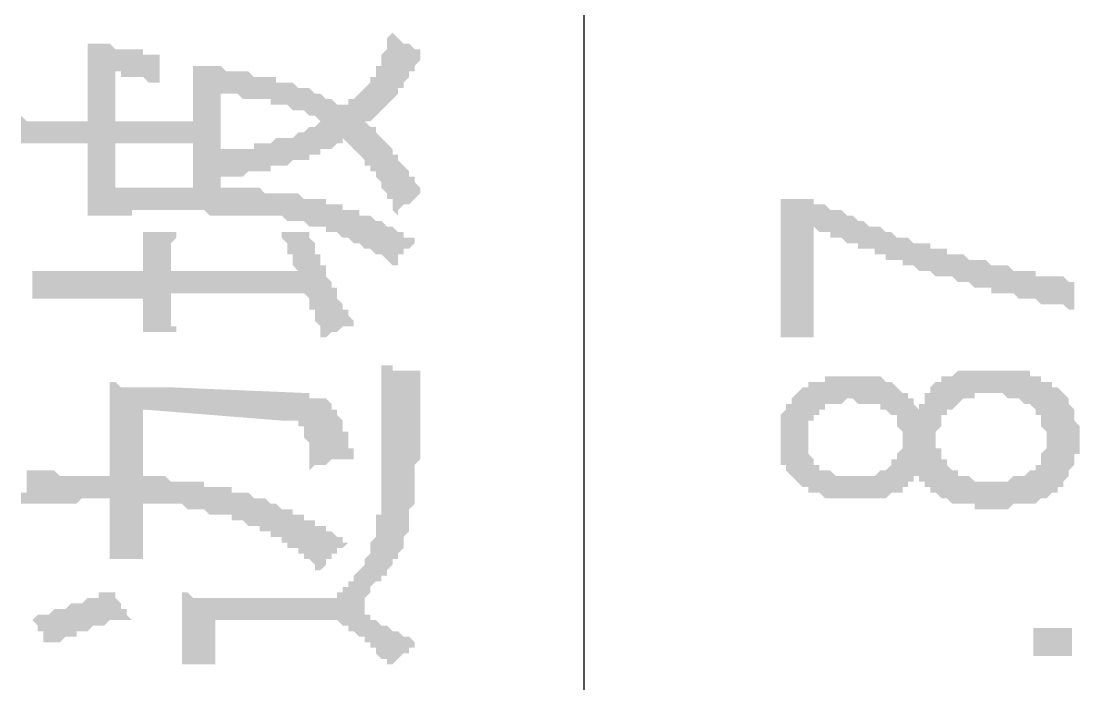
# Model space of a CAD drawing. Header units: millimetres. Extents: x 6156 to 7119, y 3162 to 3647.
# Drawn here: x 6689.63 to 6701.76, y 3489.78 to 3497.37 of the extents above; entities that cross this region are included whole.
import ezdxf

# ---------------------------------------------------------------- set-up
doc = ezdxf.new("R2010")
doc.units = ezdxf.units.MM
doc.layers.add('图层1', color=7, linetype='Continuous')

msp = doc.modelspace()

# ---------------------------------------------------------------- hatches: boundary and pattern name
at = {"layer": '图层1', "transparency": 33554559}
h = msp.add_hatch(color=256, dxfattribs=at)
h.paths.add_polyline_path([(6693.948, 3494.574), (6693.885, 3494.574), (6693.821, 3494.637), (6693.821, 3494.637), (6693.758, 3494.701), (6693.758, 3494.701), (6693.694, 3494.701), (6693.631, 3494.764), (6693.631, 3494.764), (6693.567, 3494.764), (6693.504, 3494.828), (6693.504, 3494.828), (6693.44, 3494.828), (6693.377, 3494.891), (6693.377, 3494.891), (6693.313, 3494.891), (6693.313, 3494.891), (6693.25, 3494.955), (6693.25, 3494.955), (6693.186, 3494.955), (6693.123, 3494.955), (6693.123, 3495.018), (6693.059, 3495.018), (6692.996, 3495.018), (6692.932, 3495.018), (6692.932, 3495.018), (6692.869, 3495.082), (6692.805, 3495.082), (6692.742, 3495.082), (6692.742, 3495.082), (6692.678, 3495.082), (6692.615, 3495.145), (6692.551, 3495.145), (6692.551, 3495.145), (6692.488, 3495.145), (6692.488, 3495.145), (6692.424, 3495.145), (6692.361, 3495.145), (6692.361, 3495.145), (6692.297, 3495.145), (6692.234, 3495.145), (6692.234, 3495.145), (6692.17, 3495.145), (6692.107, 3495.145), (6692.043, 3495.145), (6691.98, 3495.145), (6691.98, 3495.145), (6691.916, 3495.145), (6691.853, 3495.145), (6691.789, 3495.145), (6691.726, 3495.209), (6691.662, 3495.209), (6691.599, 3495.209), (6691.535, 3495.209), (6691.472, 3495.209), (6691.472, 3495.209), (6691.408, 3495.209), (6691.345, 3495.209), (6691.281, 3495.209), (6691.218, 3495.209), (6691.154, 3495.209), (6691.091, 3495.209), (6691.027, 3495.209), (6690.964, 3495.209), (6690.9, 3495.209), (6690.9, 3495.145), (6690.837, 3495.145), (6690.773, 3495.145), (6690.71, 3495.145), (6690.71, 3495.145), (6690.646, 3495.145), (6690.583, 3495.145), (6690.583, 3495.145), (6690.519, 3495.145), (6690.456, 3495.145), (6690.456, 3495.145), (6690.392, 3495.145), (6690.392, 3495.145), (6690.392, 3495.971), (6690.329, 3495.971), (6690.265, 3495.971), (6690.202, 3495.971), (6690.138, 3495.971), (6690.075, 3495.971), (6690.011, 3495.971), (6690.011, 3495.971), (6689.948, 3495.971), (6689.884, 3495.971), (6689.821, 3495.971), (6689.821, 3495.971), (6689.757, 3495.971), (6689.694, 3495.971), (6689.694, 3495.971), (6689.63, 3495.971), (6689.63, 3496.288), (6689.694, 3496.225), (6689.694, 3496.225), (6689.757, 3496.225), (6689.821, 3496.225), (6689.821, 3496.225), (6689.884, 3496.225), (6689.948, 3496.225), (6690.011, 3496.225), (6690.011, 3496.225), (6690.075, 3496.225), (6690.138, 3496.225), (6690.202, 3496.225), (6690.265, 3496.225), (6690.329, 3496.225), (6690.392, 3496.225), (6690.392, 3497.114), (6690.456, 3497.114), (6690.519, 3497.114), (6690.583, 3497.114), (6690.646, 3497.114), (6690.71, 3497.05), (6690.773, 3497.05), (6690.773, 3497.05), (6690.837, 3497.05), (6690.9, 3497.05), (6690.964, 3497.05), (6691.027, 3497.05), (6691.027, 3496.987), (6691.091, 3496.987), (6691.154, 3496.987), (6691.154, 3496.987), (6691.218, 3496.987), (6691.218, 3496.987), (6691.218, 3496.987), (6691.218, 3496.923), (6691.218, 3496.923), (6691.218, 3496.86), (6691.218, 3496.796), (6691.218, 3496.796), (6691.218, 3496.733), (6691.218, 3496.733), (6691.218, 3496.669), (6691.154, 3496.669), (6691.154, 3496.669), (6691.091, 3496.669), (6691.027, 3496.733), (6690.964, 3496.733), (6690.964, 3496.733), (6690.9, 3496.733), (6690.837, 3496.733), (6690.773, 3496.733), (6690.773, 3496.796), (6690.71, 3496.796), (6690.71, 3496.225), (6691.599, 3496.225), (6691.599, 3496.86), (6691.662, 3496.86), (6691.662, 3496.86), (6691.726, 3496.86), (6691.789, 3496.86), (6691.853, 3496.86), (6691.916, 3496.86), (6691.98, 3496.796), (6692.043, 3496.796), (6692.043, 3496.796), (6692.107, 3496.796), (6692.17, 3496.796), (6692.234, 3496.796), (6692.234, 3496.796), (6692.297, 3496.733), (6692.361, 3496.733), (6692.361, 3496.733), (6692.424, 3496.733), (6692.488, 3496.733), (6692.488, 3496.733), (6692.551, 3496.733), (6692.551, 3496.669), (6692.615, 3496.669), (6692.678, 3496.669), (6692.678, 3496.669), (6692.742, 3496.669), (6692.805, 3496.606), (6692.869, 3496.606), (6692.869, 3496.606), (6692.932, 3496.606), (6692.996, 3496.542), (6692.996, 3496.542), (6693.059, 3496.542), (6693.123, 3496.479), (6693.123, 3496.479), (6693.186, 3496.479), (6693.25, 3496.415), (6693.25, 3496.415), (6693.313, 3496.415), (6693.313, 3496.415), (6693.377, 3496.415), (6693.377, 3496.479), (6693.44, 3496.479), (6693.44, 3496.479), (6693.504, 3496.542), (6693.504, 3496.542), (6693.567, 3496.606), (6693.567, 3496.606), (6693.631, 3496.669), (6693.631, 3496.669), (6693.631, 3496.733), (6693.694, 3496.733), (6693.694, 3496.796), (6693.694, 3496.796), (6693.694, 3496.86), (6693.758, 3496.86), (6693.758, 3496.923), (6693.758, 3496.987), (6693.758, 3496.987), (6693.821, 3497.05), (6693.821, 3497.05), (6693.821, 3497.114), (6693.821, 3497.114), (6693.821, 3497.177), (6693.885, 3497.241), (6693.885, 3497.241), (6693.885, 3497.241), (6693.948, 3497.177), (6693.948, 3497.177), (6694.012, 3497.114), (6694.075, 3497.114), (6694.075, 3497.114), (6694.139, 3497.05), (6694.139, 3497.05), (6694.202, 3497.05), (6694.202, 3496.987), (6694.202, 3496.987), (6694.202, 3496.923), (6694.202, 3496.923), (6694.139, 3496.86), (6694.139, 3496.86), (6694.139, 3496.796), (6694.075, 3496.796), (6694.075, 3496.733), (6694.075, 3496.733), (6694.012, 3496.669), (6694.012, 3496.669), (6694.012, 3496.606), (6693.948, 3496.606), (6693.948, 3496.542), (6693.948, 3496.542), (6693.885, 3496.479), (6693.885, 3496.479), (6693.821, 3496.415), (6693.821, 3496.415), (6693.758, 3496.352), (6693.758, 3496.352), (6693.694, 3496.288), (6693.694, 3496.288), (6693.631, 3496.225), (6693.567, 3496.225), (6693.567, 3496.225), (6693.631, 3496.161), (6693.631, 3496.161), (6693.694, 3496.161), (6693.694, 3496.098), (6693.694, 3496.098), (6693.758, 3496.034), (6693.758, 3496.034), (6693.821, 3495.971), (6693.821, 3495.971), (6693.885, 3495.907), (6693.885, 3495.907), (6693.885, 3495.844), (6693.948, 3495.844), (6693.948, 3495.78), (6693.948, 3495.78), (6694.012, 3495.717), (6694.012, 3495.717), (6694.075, 3495.653), (6694.075, 3495.653), (6694.075, 3495.59), (6694.139, 3495.59), (6694.139, 3495.526), (6694.139, 3495.526), (6694.202, 3495.463), (6694.202, 3495.399), (6694.202, 3495.399), (6694.202, 3495.399), (6694.139, 3495.336), (6694.139, 3495.336), (6694.075, 3495.272), (6694.075, 3495.272), (6694.012, 3495.272), (6693.948, 3495.209), (6693.948, 3495.209), (6693.948, 3495.145), (6693.885, 3495.209), (6693.885, 3495.272), (6693.885, 3495.272), (6693.885, 3495.336), (6693.821, 3495.336), (6693.821, 3495.399), (6693.821, 3495.399), (6693.758, 3495.463), (6693.758, 3495.526), (6693.758, 3495.526), (6693.694, 3495.59), (6693.694, 3495.59), (6693.694, 3495.653), (6693.631, 3495.653), (6693.631, 3495.717), (6693.631, 3495.717), (6693.567, 3495.717), (6693.567, 3495.78), (6693.567, 3495.78), (6693.504, 3495.844), (6693.504, 3495.844), (6693.44, 3495.907), (6693.44, 3495.907), (6693.377, 3495.971), (6693.377, 3495.971), (6693.313, 3496.034), (6693.313, 3496.034), (6693.313, 3495.971), (6693.25, 3495.971), (6693.25, 3495.971), (6693.186, 3495.907), (6693.123, 3495.907), (6693.123, 3495.907), (6693.059, 3495.907), (6693.059, 3495.844), (6692.996, 3495.844), (6692.932, 3495.844), (6692.932, 3495.78), (6692.869, 3495.78), (6692.805, 3495.78), (6692.805, 3495.78), (6692.742, 3495.78), (6692.678, 3495.717), (6692.678, 3495.717), (6692.615, 3495.717), (6692.551, 3495.717), (6692.488, 3495.717), (6692.488, 3495.653), (6692.424, 3495.653), (6692.361, 3495.653), (6692.297, 3495.653), (6692.234, 3495.653), (6692.234, 3495.653), (6692.17, 3495.59), (6692.107, 3495.59), (6692.043, 3495.59), (6691.98, 3495.59), (6691.916, 3495.59), (6691.916, 3495.59), (6691.916, 3495.463), (6691.98, 3495.463), (6692.043, 3495.463), (6692.043, 3495.463), (6692.107, 3495.463), (6692.17, 3495.463), (6692.234, 3495.463), (6692.297, 3495.463), (6692.361, 3495.463), (6692.424, 3495.399), (6692.488, 3495.399), (6692.488, 3495.399), (6692.551, 3495.399), (6692.615, 3495.399), (6692.678, 3495.399), (6692.742, 3495.399), (6692.742, 3495.399), (6692.805, 3495.399), (6692.869, 3495.336), (6692.932, 3495.336), (6692.932, 3495.336), (6692.996, 3495.336), (6693.059, 3495.336), (6693.059, 3495.336), (6693.123, 3495.336), (6693.123, 3495.272), (6693.186, 3495.272), (6693.25, 3495.272), (6693.25, 3495.272), (6693.313, 3495.272), (6693.313, 3495.209), (6693.377, 3495.209), (6693.44, 3495.209), (6693.504, 3495.209), (6693.504, 3495.145), (6693.567, 3495.145), (6693.631, 3495.145), (6693.694, 3495.082), (6693.694, 3495.082), (6693.758, 3495.082), (6693.821, 3495.018), (6693.821, 3495.018), (6693.885, 3495.018), (6693.948, 3494.955), (6693.948, 3494.955), (6694.012, 3494.955), (6694.012, 3494.891), (6694.075, 3494.891), (6694.139, 3494.891), (6694.139, 3494.828), (6694.202, 3494.828), (6694.139, 3494.828), (6694.075, 3494.764), (6694.075, 3494.764), (6694.012, 3494.764), (6694.012, 3494.701), (6693.948, 3494.701), (6693.948, 3494.637), (6693.948, 3494.637), (6693.948, 3494.574), (6693.948, 3494.574)], flags=0)
h.paths.add_polyline_path([(6689.757, 3494.51), (6689.821, 3494.51), (6689.884, 3494.51), (6689.948, 3494.51), (6690.011, 3494.51), (6690.075, 3494.51), (6690.075, 3494.51), (6690.138, 3494.51), (6690.202, 3494.51), (6690.265, 3494.51), (6690.265, 3494.51), (6690.329, 3494.51), (6690.392, 3494.51), (6690.392, 3494.51), (6690.392, 3494.51), (6691.027, 3494.51), (6691.027, 3494.51), (6691.027, 3494.574), (6691.027, 3494.574), (6691.027, 3494.637), (6691.027, 3494.637), (6691.027, 3494.701), (6691.027, 3494.764), (6691.027, 3494.764), (6691.027, 3494.828), (6691.027, 3494.828), (6691.027, 3494.891), (6691.027, 3494.955), (6691.027, 3494.955), (6691.408, 3494.955), (6691.408, 3494.891), (6691.408, 3494.891), (6691.345, 3494.828), (6691.345, 3494.764), (6691.345, 3494.764), (6691.345, 3494.701), (6691.345, 3494.701), (6691.345, 3494.637), (6691.345, 3494.574), (6691.345, 3494.574), (6691.345, 3494.51), (6691.345, 3494.51), (6691.345, 3494.51), (6692.805, 3494.51), (6692.805, 3494.51), (6692.742, 3494.574), (6692.742, 3494.574), (6692.742, 3494.637), (6692.742, 3494.637), (6692.742, 3494.701), (6692.678, 3494.701), (6692.678, 3494.764), (6692.678, 3494.828), (6692.678, 3494.828), (6692.615, 3494.891), (6692.615, 3494.891), (6692.615, 3494.955), (6692.615, 3494.955), (6692.932, 3494.955), (6692.932, 3494.891), (6692.932, 3494.891), (6692.996, 3494.828), (6692.996, 3494.828), (6692.996, 3494.764), (6692.996, 3494.701), (6693.059, 3494.701), (6693.059, 3494.637), (6693.059, 3494.637), (6693.059, 3494.574), (6693.123, 3494.574), (6693.123, 3494.51), (6693.123, 3494.51), (6693.123, 3494.447), (6693.123, 3494.447), (6693.186, 3494.383), (6693.186, 3494.383), (6693.186, 3494.32), (6693.25, 3494.32), (6693.25, 3494.256), (6693.25, 3494.256), (6693.25, 3494.193), (6693.313, 3494.129), (6693.313, 3494.129), (6693.313, 3494.066), (6693.377, 3494.066), (6693.377, 3494.002), (6693.377, 3494.002), (6693.44, 3493.939), (6693.44, 3493.939), (6693.44, 3493.875), (6693.377, 3493.875), (6693.377, 3493.875), (6693.313, 3493.875), (6693.25, 3493.812), (6693.25, 3493.812), (6693.186, 3493.812), (6693.123, 3493.749), (6693.123, 3493.749), (6693.059, 3493.749), (6693.059, 3493.749), (6693.059, 3493.812), (6693.059, 3493.812), (6693.059, 3493.875), (6692.996, 3493.939), (6692.996, 3493.939), (6692.996, 3494.002), (6692.996, 3494.002), (6692.996, 3494.066), (6692.932, 3494.066), (6692.932, 3494.129), (6692.932, 3494.193), (6692.932, 3494.193), (6692.869, 3494.256), (6691.345, 3494.256), (6691.345, 3494.193), (6691.345, 3494.129), (6691.345, 3494.129), (6691.345, 3494.066), (6691.345, 3494.002), (6691.345, 3494.002), (6691.345, 3493.939), (6691.345, 3493.939), (6691.345, 3493.875), (6691.408, 3493.875), (6691.408, 3493.812), (6691.408, 3493.812), (6691.027, 3493.812), (6691.027, 3493.812), (6691.027, 3493.875), (6691.027, 3493.875), (6691.027, 3493.939), (6691.027, 3493.939), (6691.027, 3494.002), (6691.027, 3494.066), (6691.027, 3494.066), (6691.027, 3494.129), (6691.027, 3494.193), (6691.027, 3494.193), (6691.027, 3494.193), (6690.456, 3494.193), (6690.392, 3494.193), (6690.392, 3494.193), (6690.329, 3494.193), (6690.265, 3494.193), (6690.265, 3494.193), (6690.202, 3494.193), (6690.138, 3494.193), (6690.075, 3494.193), (6690.011, 3494.193), (6689.948, 3494.193), (6689.948, 3494.193), (6689.884, 3494.193), (6689.821, 3494.193), (6689.757, 3494.193)], flags=0)
h.paths.add_polyline_path([(6691.916, 3495.907), (6691.98, 3495.907), (6691.98, 3495.907), (6692.043, 3495.907), (6692.107, 3495.907), (6692.17, 3495.907), (6692.234, 3495.907), (6692.297, 3495.907), (6692.297, 3495.971), (6692.361, 3495.971), (6692.424, 3495.971), (6692.488, 3495.971), (6692.488, 3495.971), (6692.551, 3496.034), (6692.615, 3496.034), (6692.678, 3496.034), (6692.678, 3496.034), (6692.742, 3496.034), (6692.805, 3496.098), (6692.805, 3496.098), (6692.869, 3496.098), (6692.869, 3496.098), (6692.932, 3496.161), (6692.996, 3496.161), (6692.996, 3496.161), (6693.059, 3496.225), (6693.059, 3496.225), (6693.059, 3496.225), (6692.996, 3496.288), (6692.932, 3496.288), (6692.932, 3496.288), (6692.869, 3496.352), (6692.805, 3496.352), (6692.805, 3496.352), (6692.742, 3496.352), (6692.678, 3496.415), (6692.615, 3496.415), (6692.615, 3496.415), (6692.551, 3496.415), (6692.488, 3496.415), (6692.488, 3496.479), (6692.424, 3496.479), (6692.361, 3496.479), (6692.297, 3496.479), (6692.297, 3496.479), (6692.234, 3496.479), (6692.17, 3496.479), (6692.107, 3496.542), (6692.043, 3496.542), (6692.043, 3496.542), (6691.98, 3496.542), (6691.916, 3496.542), (6691.916, 3496.542)], flags=0)
h.paths.add_polyline_path([(6691.599, 3495.971), (6690.71, 3495.971), (6690.71, 3495.463), (6691.599, 3495.463)], flags=0)
msp.add_hatch(color=256, dxfattribs=at).paths.add_polyline_path([(6701.695, 3494.066), (6701.632, 3494.066), (6701.568, 3494.129), (6701.568, 3494.129), (6701.505, 3494.129), (6701.441, 3494.129), (6701.378, 3494.129), (6701.378, 3494.129), (6701.314, 3494.129), (6701.251, 3494.193), (6701.251, 3494.193), (6701.187, 3494.193), (6701.124, 3494.193), (6701.06, 3494.193), (6701.06, 3494.193), (6700.997, 3494.256), (6700.933, 3494.256), (6700.87, 3494.256), (6700.87, 3494.256), (6700.806, 3494.256), (6700.743, 3494.256), (6700.743, 3494.32), (6700.679, 3494.32), (6700.616, 3494.32), (6700.552, 3494.32), (6700.552, 3494.32), (6700.489, 3494.383), (6700.425, 3494.383), (6700.362, 3494.383), (6700.362, 3494.383), (6700.298, 3494.447), (6700.235, 3494.447), (6700.235, 3494.447), (6700.171, 3494.447), (6700.108, 3494.447), (6700.044, 3494.51), (6700.044, 3494.51), (6699.981, 3494.51), (6699.917, 3494.51), (6699.854, 3494.574), (6699.854, 3494.574), (6699.79, 3494.574), (6699.727, 3494.574), (6699.727, 3494.637), (6699.663, 3494.637), (6699.6, 3494.637), (6699.536, 3494.637), (6699.536, 3494.701), (6699.473, 3494.701), (6699.409, 3494.701), (6699.409, 3494.764), (6699.346, 3494.764), (6699.282, 3494.764), (6699.219, 3494.764), (6699.219, 3494.828), (6699.155, 3494.828), (6699.092, 3494.828), (6699.028, 3494.891), (6699.028, 3494.891), (6698.965, 3494.891), (6698.901, 3494.891), (6698.901, 3494.955), (6698.838, 3494.955), (6698.774, 3494.955), (6698.711, 3495.018), (6698.711, 3495.018), (6698.711, 3493.749), (6698.33, 3493.749), (6698.33, 3495.336), (6698.711, 3495.336), (6698.711, 3495.272), (6698.774, 3495.272), (6698.838, 3495.272), (6698.901, 3495.209), (6698.901, 3495.209), (6698.965, 3495.209), (6699.028, 3495.209), (6699.092, 3495.145), (6699.092, 3495.145), (6699.155, 3495.145), (6699.219, 3495.082), (6699.219, 3495.082), (6699.282, 3495.082), (6699.346, 3495.018), (6699.409, 3495.018), (6699.409, 3495.018), (6699.473, 3495.018), (6699.536, 3494.955), (6699.536, 3494.955), (6699.6, 3494.955), (6699.663, 3494.891), (6699.727, 3494.891), (6699.727, 3494.891), (6699.79, 3494.891), (6699.854, 3494.828), (6699.917, 3494.828), (6699.917, 3494.828), (6699.981, 3494.828), (6700.044, 3494.828), (6700.044, 3494.764), (6700.108, 3494.764), (6700.171, 3494.764), (6700.235, 3494.764), (6700.235, 3494.701), (6700.298, 3494.701), (6700.362, 3494.701), (6700.425, 3494.701), (6700.425, 3494.701), (6700.489, 3494.637), (6700.552, 3494.637), (6700.552, 3494.637), (6700.616, 3494.637), (6700.679, 3494.637), (6700.743, 3494.574), (6700.743, 3494.574), (6700.806, 3494.574), (6700.87, 3494.574), (6700.933, 3494.574), (6700.933, 3494.574), (6700.997, 3494.51), (6701.06, 3494.51), (6701.06, 3494.51), (6701.124, 3494.51), (6701.187, 3494.51), (6701.251, 3494.51), (6701.251, 3494.447), (6701.314, 3494.447), (6701.378, 3494.447), (6701.378, 3494.447), (6701.441, 3494.447), (6701.505, 3494.447), (6701.568, 3494.447), (6701.568, 3494.447), (6701.632, 3494.383), (6701.695, 3494.383), (6701.695, 3494.066)])
h = msp.add_hatch(color=256, dxfattribs=at)
h.paths.add_polyline_path([(6690.646, 3491.907), (6690.583, 3491.907), (6690.519, 3491.907), (6690.456, 3491.907), (6690.392, 3491.907), (6690.329, 3491.907), (6690.329, 3491.907), (6690.265, 3491.844), (6690.202, 3491.844), (6690.138, 3491.844), (6690.075, 3491.844), (6690.075, 3491.844), (6690.011, 3491.844), (6689.948, 3491.844), (6689.884, 3491.844), (6689.884, 3491.844), (6689.821, 3491.844), (6689.757, 3491.844), (6689.757, 3491.844), (6689.694, 3491.844), (6689.63, 3491.844), (6689.63, 3491.844), (6689.63, 3491.907), (6689.63, 3491.971), (6689.694, 3491.971), (6689.694, 3492.034), (6689.694, 3492.098), (6689.694, 3492.098), (6689.694, 3492.161), (6689.694, 3492.161), (6689.694, 3492.225), (6689.694, 3492.225), (6689.694, 3492.225), (6689.757, 3492.225), (6689.757, 3492.225), (6689.821, 3492.225), (6689.884, 3492.225), (6689.884, 3492.225), (6689.948, 3492.225), (6690.011, 3492.225), (6690.011, 3492.225), (6690.075, 3492.161), (6690.138, 3492.161), (6690.202, 3492.161), (6690.265, 3492.161), (6690.329, 3492.161), (6690.392, 3492.161), (6690.456, 3492.161), (6690.519, 3492.161), (6690.583, 3492.161), (6690.646, 3492.161), (6690.646, 3492.161), (6690.646, 3493.24), (6690.71, 3493.24), (6690.773, 3493.177), (6690.773, 3493.177), (6690.837, 3493.177), (6690.9, 3493.177), (6690.964, 3493.177), (6691.027, 3493.177), (6691.027, 3493.177), (6691.091, 3493.177), (6691.154, 3493.177), (6691.218, 3493.177), (6691.281, 3493.177), (6691.281, 3493.177), (6691.345, 3493.177), (6692.869, 3493.113), (6692.932, 3493.113), (6692.932, 3493.05), (6692.996, 3493.05), (6693.059, 3493.05), (6693.059, 3493.05), (6693.123, 3493.05), (6693.186, 3492.986), (6693.186, 3492.986), (6693.186, 3492.923), (6693.25, 3492.923), (6693.25, 3492.859), (6693.25, 3492.859), (6693.25, 3492.859), (6693.313, 3492.796), (6693.313, 3492.732), (6693.313, 3492.732), (6693.313, 3492.669), (6693.377, 3492.669), (6693.377, 3492.605), (6693.377, 3492.542), (6693.377, 3492.542), (6693.377, 3492.478), (6693.44, 3492.478), (6693.44, 3492.415), (6693.44, 3492.415), (6693.44, 3492.352), (6693.377, 3492.352), (6693.377, 3492.352), (6693.313, 3492.352), (6693.25, 3492.352), (6693.25, 3492.352), (6693.186, 3492.352), (6693.123, 3492.288), (6693.059, 3492.288), (6693.059, 3492.288), (6692.996, 3492.288), (6692.932, 3492.225), (6692.932, 3492.225), (6692.932, 3492.288), (6692.932, 3492.352), (6692.932, 3492.415), (6692.932, 3492.415), (6692.932, 3492.478), (6692.932, 3492.542), (6692.932, 3492.542), (6692.869, 3492.605), (6692.869, 3492.605), (6692.869, 3492.669), (6692.869, 3492.669), (6692.869, 3492.669), (6692.869, 3492.732), (6692.869, 3492.732), (6692.805, 3492.732), (6692.805, 3492.796), (6692.742, 3492.796), (6692.678, 3492.796), (6692.615, 3492.796), (6692.615, 3492.796), (6691.027, 3492.923), (6691.027, 3492.161), (6691.091, 3492.161), (6691.154, 3492.161), (6691.154, 3492.161), (6691.218, 3492.161), (6691.281, 3492.161), (6691.345, 3492.098), (6691.408, 3492.098), (6691.472, 3492.098), (6691.535, 3492.098), (6691.535, 3492.098), (6691.599, 3492.098), (6691.662, 3492.098), (6691.726, 3492.098), (6691.726, 3492.034), (6691.789, 3492.034), (6691.853, 3492.034), (6691.916, 3492.034), (6691.916, 3492.034), (6691.98, 3492.034), (6692.043, 3492.034), (6692.043, 3491.971), (6692.107, 3491.971), (6692.17, 3491.971), (6692.17, 3491.971), (6692.234, 3491.971), (6692.297, 3491.907), (6692.297, 3491.907), (6692.361, 3491.907), (6692.361, 3491.907), (6692.424, 3491.907), (6692.488, 3491.844), (6692.488, 3491.844), (6692.551, 3491.844), (6692.615, 3491.78), (6692.615, 3491.78), (6692.678, 3491.78), (6692.742, 3491.78), (6692.742, 3491.717), (6692.805, 3491.717), (6692.869, 3491.717), (6692.869, 3491.653), (6692.932, 3491.653), (6692.996, 3491.653), (6692.996, 3491.59), (6693.059, 3491.59), (6693.123, 3491.59), (6693.123, 3491.526), (6693.186, 3491.526), (6693.25, 3491.463), (6693.25, 3491.463), (6693.313, 3491.463), (6693.313, 3491.399), (6693.377, 3491.399), (6693.313, 3491.336), (6693.313, 3491.336), (6693.25, 3491.336), (6693.25, 3491.272), (6693.186, 3491.272), (6693.186, 3491.209), (6693.123, 3491.209), (6693.123, 3491.145), (6693.123, 3491.145), (6693.059, 3491.082), (6693.059, 3491.082), (6692.996, 3491.082), (6692.996, 3491.145), (6692.996, 3491.145), (6692.932, 3491.209), (6692.932, 3491.209), (6692.869, 3491.209), (6692.869, 3491.272), (6692.805, 3491.272), (6692.805, 3491.336), (6692.742, 3491.336), (6692.678, 3491.336), (6692.678, 3491.399), (6692.615, 3491.399), (6692.615, 3491.463), (6692.551, 3491.463), (6692.488, 3491.463), (6692.488, 3491.526), (6692.424, 3491.526), (6692.361, 3491.526), (6692.361, 3491.59), (6692.297, 3491.59), (6692.234, 3491.59), (6692.234, 3491.59), (6692.17, 3491.653), (6692.17, 3491.653), (6692.107, 3491.653), (6692.043, 3491.653), (6692.043, 3491.717), (6691.98, 3491.717), (6691.916, 3491.717), (6691.916, 3491.717), (6691.853, 3491.717), (6691.789, 3491.717), (6691.726, 3491.78), (6691.726, 3491.78), (6691.662, 3491.78), (6691.599, 3491.78), (6691.535, 3491.78), (6691.535, 3491.78), (6691.472, 3491.844), (6691.408, 3491.844), (6691.345, 3491.844), (6691.281, 3491.844), (6691.281, 3491.844), (6691.218, 3491.844), (6691.154, 3491.844), (6691.091, 3491.844), (6691.027, 3491.844), (6691.027, 3491.844), (6691.027, 3491.844), (6691.027, 3491.78), (6691.027, 3491.717), (6691.027, 3491.717), (6691.027, 3491.653), (6691.027, 3491.653), (6691.027, 3491.59), (6691.027, 3491.526), (6691.027, 3491.526), (6691.027, 3491.463), (6691.027, 3491.463), (6691.027, 3491.399), (6691.027, 3491.336), (6691.027, 3491.336), (6691.027, 3491.272), (6691.027, 3491.272), (6691.027, 3491.209), (6691.027, 3491.209), (6691.027, 3491.209), (6690.646, 3491.209), (6690.646, 3491.209), (6690.646, 3491.272), (6690.646, 3491.272), (6690.646, 3491.336), (6690.646, 3491.336), (6690.646, 3491.399), (6690.646, 3491.399), (6690.646, 3491.463), (6690.646, 3491.463), (6690.646, 3491.526), (6690.646, 3491.59), (6690.646, 3491.59), (6690.646, 3491.653), (6690.646, 3491.653), (6690.646, 3491.717), (6690.646, 3491.78), (6690.646, 3491.844), (6690.646, 3491.844), (6690.646, 3491.907)], flags=0)
h.paths.add_polyline_path([(6691.472, 3490.828), (6691.535, 3490.828), (6691.599, 3490.764), (6691.662, 3490.764), (6691.726, 3490.764), (6691.726, 3490.764), (6691.789, 3490.764), (6691.853, 3490.764), (6691.916, 3490.764), (6691.916, 3490.764), (6691.98, 3490.764), (6692.043, 3490.764), (6692.107, 3490.764), (6692.107, 3490.764), (6693.25, 3490.764), (6693.25, 3490.828), (6693.313, 3490.828), (6693.313, 3490.828), (6693.313, 3490.891), (6693.377, 3490.891), (6693.377, 3490.891), (6693.377, 3490.955), (6693.44, 3490.955), (6693.44, 3491.018), (6693.44, 3491.018), (6693.504, 3491.082), (6693.504, 3491.082), (6693.504, 3491.082), (6693.567, 3491.145), (6693.567, 3491.145), (6693.567, 3491.209), (6693.567, 3491.209), (6693.631, 3491.272), (6693.631, 3491.272), (6693.631, 3491.336), (6693.631, 3491.399), (6693.631, 3491.399), (6693.694, 3491.463), (6693.694, 3491.463), (6693.694, 3491.526), (6693.694, 3491.59), (6693.694, 3491.59), (6693.694, 3491.653), (6693.694, 3491.717), (6693.758, 3491.717), (6693.758, 3491.78), (6693.758, 3491.844), (6693.758, 3491.844), (6693.758, 3491.907), (6693.758, 3491.971), (6693.758, 3492.034), (6693.758, 3492.034), (6693.758, 3492.098), (6693.758, 3492.098), (6693.758, 3492.161), (6693.758, 3492.225), (6693.758, 3492.288), (6693.758, 3492.288), (6693.758, 3492.352), (6693.758, 3492.415), (6693.758, 3492.415), (6693.758, 3492.478), (6693.758, 3492.542), (6693.758, 3492.542), (6693.758, 3492.605), (6693.758, 3492.669), (6693.758, 3492.669), (6693.758, 3492.732), (6693.758, 3492.796), (6693.758, 3492.796), (6693.758, 3492.859), (6693.758, 3492.859), (6693.758, 3492.923), (6693.758, 3492.986), (6693.758, 3492.986), (6693.758, 3493.05), (6693.758, 3493.05), (6693.758, 3493.113), (6693.758, 3493.113), (6693.758, 3493.177), (6693.758, 3493.177), (6693.758, 3493.24), (6693.758, 3493.24), (6693.758, 3493.304), (6693.758, 3493.304), (6693.758, 3493.367), (6693.758, 3493.367), (6693.758, 3493.431), (6693.758, 3493.431), (6693.758, 3493.494), (6693.694, 3493.494), (6693.694, 3493.494), (6693.758, 3493.494), (6693.758, 3493.431), (6693.821, 3493.431), (6693.885, 3493.431), (6693.885, 3493.367), (6693.948, 3493.367), (6694.012, 3493.367), (6694.012, 3493.367), (6694.075, 3493.367), (6694.139, 3493.367), (6694.202, 3493.367), (6694.202, 3493.304), (6694.202, 3493.24), (6694.202, 3493.24), (6694.202, 3493.177), (6694.202, 3493.177), (6694.202, 3493.113), (6694.202, 3493.05), (6694.202, 3493.05), (6694.202, 3492.986), (6694.202, 3492.986), (6694.202, 3492.923), (6694.202, 3492.859), (6694.202, 3492.859), (6694.202, 3492.796), (6694.202, 3492.796), (6694.202, 3492.732), (6694.202, 3492.669), (6694.202, 3492.669), (6694.202, 3492.605), (6694.202, 3492.605), (6694.202, 3492.542), (6694.202, 3492.478), (6694.202, 3492.478), (6694.202, 3492.415), (6694.202, 3492.415), (6694.202, 3492.352), (6694.202, 3492.352), (6694.139, 3492.288), (6694.139, 3492.225), (6694.139, 3492.225), (6694.139, 3492.161), (6694.139, 3492.161), (6694.139, 3492.098), (6694.139, 3492.034), (6694.139, 3492.034), (6694.139, 3491.971), (6694.139, 3491.971), (6694.139, 3491.907), (6694.139, 3491.844), (6694.139, 3491.844), (6694.075, 3491.78), (6694.075, 3491.78), (6694.075, 3491.717), (6694.075, 3491.717), (6694.075, 3491.653), (6694.075, 3491.59), (6694.075, 3491.59), (6694.075, 3491.59), (6694.075, 3491.526), (6694.012, 3491.463), (6694.012, 3491.463), (6694.012, 3491.399), (6694.012, 3491.399), (6694.012, 3491.336), (6693.948, 3491.272), (6693.948, 3491.272), (6693.948, 3491.209), (6693.885, 3491.209), (6693.885, 3491.145), (6693.885, 3491.145), (6693.821, 3491.082), (6693.821, 3491.082), (6693.821, 3491.018), (6693.758, 3491.018), (6693.758, 3490.955), (6693.694, 3490.955), (6693.694, 3490.955), (6693.631, 3490.891), (6693.631, 3490.828), (6693.631, 3490.828), (6693.567, 3490.764), (6693.567, 3490.764), (6693.567, 3490.701), (6693.567, 3490.701), (6693.567, 3490.637), (6693.567, 3490.637), (6693.567, 3490.637), (6693.567, 3490.574), (6693.631, 3490.574), (6693.631, 3490.574), (6693.631, 3490.51), (6693.694, 3490.51), (6693.694, 3490.51), (6693.758, 3490.447), (6693.821, 3490.447), (6693.821, 3490.447), (6693.885, 3490.383), (6693.885, 3490.383), (6693.948, 3490.383), (6694.012, 3490.32), (6694.075, 3490.32), (6694.075, 3490.32), (6694.139, 3490.256), (6694.202, 3490.256), (6694.139, 3490.256), (6694.139, 3490.193), (6694.075, 3490.193), (6694.075, 3490.129), (6694.012, 3490.129), (6694.012, 3490.129), (6693.948, 3490.066), (6693.948, 3490.066), (6693.885, 3490.002), (6693.885, 3490.002), (6693.885, 3490.002), (6693.821, 3490.002), (6693.821, 3490.066), (6693.758, 3490.066), (6693.694, 3490.129), (6693.694, 3490.193), (6693.631, 3490.193), (6693.631, 3490.256), (6693.567, 3490.256), (6693.567, 3490.32), (6693.504, 3490.32), (6693.504, 3490.32), (6693.44, 3490.383), (6693.44, 3490.383), (6693.377, 3490.383), (6693.377, 3490.447), (6693.313, 3490.447), (6693.313, 3490.447), (6693.25, 3490.51), (6693.25, 3490.51), (6691.853, 3490.51), (6691.853, 3490.447), (6691.853, 3490.383), (6691.853, 3490.383), (6691.853, 3490.32), (6691.853, 3490.32), (6691.853, 3490.256), (6691.853, 3490.193), (6691.853, 3490.193), (6691.853, 3490.129), (6691.853, 3490.129), (6691.853, 3490.066), (6691.853, 3490.066), (6691.853, 3490.002), (6691.853, 3490.002), (6691.472, 3490.002), (6691.472, 3490.002), (6691.472, 3490.066), (6691.472, 3490.066), (6691.472, 3490.129), (6691.472, 3490.193), (6691.472, 3490.193), (6691.472, 3490.256), (6691.472, 3490.256), (6691.472, 3490.32), (6691.472, 3490.383), (6691.472, 3490.383), (6691.472, 3490.447), (6691.472, 3490.447), (6691.472, 3490.51), (6691.472, 3490.51)], flags=0)
h.paths.add_polyline_path([(6689.757, 3490.51), (6689.821, 3490.574), (6689.884, 3490.574), (6689.948, 3490.574), (6690.011, 3490.637), (6690.075, 3490.637), (6690.138, 3490.637), (6690.202, 3490.701), (6690.265, 3490.701), (6690.265, 3490.701), (6690.329, 3490.701), (6690.392, 3490.764), (6690.456, 3490.764), (6690.456, 3490.764), (6690.519, 3490.764), (6690.519, 3490.828), (6690.583, 3490.828), (6690.583, 3490.828), (6690.646, 3490.828), (6690.646, 3490.828), (6690.71, 3490.828), (6690.71, 3490.828), (6690.71, 3490.828), (6690.71, 3490.764), (6690.71, 3490.764), (6690.773, 3490.701), (6690.773, 3490.701), (6690.773, 3490.637), (6690.837, 3490.637), (6690.837, 3490.574), (6690.9, 3490.51), (6690.837, 3490.51), (6690.837, 3490.51), (6690.773, 3490.51), (6690.773, 3490.51), (6690.773, 3490.51), (6690.71, 3490.51), (6690.646, 3490.51), (6690.646, 3490.51), (6690.583, 3490.447), (6690.583, 3490.447), (6690.519, 3490.447), (6690.456, 3490.447), (6690.392, 3490.383), (6690.329, 3490.383), (6690.265, 3490.383), (6690.265, 3490.32), (6690.202, 3490.32), (6690.138, 3490.32), (6690.075, 3490.256), (6689.948, 3490.256), (6689.948, 3490.256), (6689.884, 3490.256), (6689.884, 3490.32), (6689.884, 3490.32), (6689.884, 3490.383), (6689.821, 3490.383), (6689.821, 3490.447), (6689.821, 3490.447), (6689.757, 3490.51), (6689.757, 3490.51)], flags=0)
h = msp.add_hatch(color=256, dxfattribs=at)
h.paths.add_polyline_path([(6700.743, 3491.78), (6700.679, 3491.78), (6700.616, 3491.78), (6700.552, 3491.78), (6700.552, 3491.844), (6700.489, 3491.844), (6700.425, 3491.844), (6700.362, 3491.844), (6700.362, 3491.844), (6700.298, 3491.844), (6700.235, 3491.907), (6700.235, 3491.907), (6700.171, 3491.907), (6700.108, 3491.971), (6700.108, 3491.971), (6700.044, 3491.971), (6700.044, 3492.034), (6699.981, 3492.034), (6699.981, 3492.098), (6699.917, 3492.098), (6699.917, 3492.161), (6699.917, 3492.161), (6699.854, 3492.161), (6699.854, 3492.098), (6699.79, 3492.098), (6699.79, 3492.034), (6699.727, 3492.034), (6699.727, 3491.971), (6699.663, 3491.971), (6699.6, 3491.971), (6699.6, 3491.971), (6699.6, 3491.971), (6699.536, 3491.907), (6699.473, 3491.907), (6699.473, 3491.907), (6699.409, 3491.907), (6699.346, 3491.907), (6699.282, 3491.907), (6699.219, 3491.907), (6699.219, 3491.907), (6699.155, 3491.907), (6699.092, 3491.907), (6699.028, 3491.907), (6698.965, 3491.907), (6698.965, 3491.907), (6698.901, 3491.907), (6698.838, 3491.907), (6698.838, 3491.907), (6698.774, 3491.971), (6698.774, 3491.971), (6698.711, 3491.971), (6698.647, 3491.971), (6698.647, 3492.034), (6698.584, 3492.034), (6698.52, 3492.098), (6698.52, 3492.098), (6698.52, 3492.098), (6698.457, 3492.161), (6698.457, 3492.161), (6698.393, 3492.225), (6698.393, 3492.225), (6698.393, 3492.288), (6698.33, 3492.288), (6698.33, 3492.288), (6698.33, 3492.352), (6698.33, 3492.352), (6698.33, 3492.415), (6698.33, 3492.478), (6698.33, 3492.478), (6698.33, 3492.542), (6698.33, 3492.542), (6698.33, 3492.605), (6698.33, 3492.605), (6698.33, 3492.669), (6698.33, 3492.669), (6698.33, 3492.732), (6698.33, 3492.796), (6698.33, 3492.796), (6698.33, 3492.859), (6698.33, 3492.859), (6698.33, 3492.859), (6698.393, 3492.923), (6698.393, 3492.923), (6698.393, 3492.986), (6698.457, 3492.986), (6698.457, 3493.05), (6698.457, 3493.05), (6698.52, 3493.113), (6698.52, 3493.113), (6698.584, 3493.177), (6698.584, 3493.177), (6698.647, 3493.177), (6698.647, 3493.24), (6698.711, 3493.24), (6698.774, 3493.24), (6698.838, 3493.24), (6698.838, 3493.304), (6698.901, 3493.304), (6698.901, 3493.304), (6698.965, 3493.304), (6699.028, 3493.304), (6699.028, 3493.304), (6699.092, 3493.304), (6699.155, 3493.304), (6699.219, 3493.304), (6699.219, 3493.304), (6699.282, 3493.304), (6699.346, 3493.304), (6699.409, 3493.304), (6699.409, 3493.304), (6699.473, 3493.304), (6699.536, 3493.24), (6699.536, 3493.24), (6699.6, 3493.24), (6699.6, 3493.24), (6699.663, 3493.177), (6699.663, 3493.177), (6699.727, 3493.113), (6699.79, 3493.113), (6699.79, 3493.113), (6699.79, 3493.05), (6699.854, 3493.05), (6699.854, 3492.986), (6699.917, 3492.923), (6699.917, 3492.923), (6699.917, 3492.986), (6699.981, 3492.986), (6699.981, 3493.05), (6699.981, 3493.113), (6700.044, 3493.113), (6700.044, 3493.177), (6700.044, 3493.177), (6700.108, 3493.24), (6700.108, 3493.24), (6700.171, 3493.24), (6700.171, 3493.304), (6700.235, 3493.304), (6700.235, 3493.304), (6700.298, 3493.304), (6700.362, 3493.367), (6700.362, 3493.367), (6700.425, 3493.367), (6700.489, 3493.367), (6700.489, 3493.367), (6700.552, 3493.367), (6700.616, 3493.367), (6700.679, 3493.367), (6700.743, 3493.367), (6700.806, 3493.367), (6700.806, 3493.367), (6700.87, 3493.367), (6700.933, 3493.367), (6700.997, 3493.367), (6701.06, 3493.367), (6701.06, 3493.367), (6701.124, 3493.367), (6701.187, 3493.367), (6701.187, 3493.304), (6701.251, 3493.304), (6701.314, 3493.304), (6701.314, 3493.24), (6701.378, 3493.24), (6701.441, 3493.24), (6701.441, 3493.177), (6701.504, 3493.177), (6701.504, 3493.177), (6701.504, 3493.177), (6701.568, 3493.113), (6701.568, 3493.113), (6701.631, 3493.05), (6701.631, 3493.05), (6701.631, 3492.986), (6701.631, 3492.986), (6701.695, 3492.923), (6701.695, 3492.923), (6701.695, 3492.859), (6701.695, 3492.859), (6701.695, 3492.796), (6701.758, 3492.732), (6701.758, 3492.732), (6701.758, 3492.669), (6701.758, 3492.605), (6701.758, 3492.605), (6701.758, 3492.542), (6701.758, 3492.542), (6701.758, 3492.478), (6701.758, 3492.415), (6701.695, 3492.415), (6701.695, 3492.352), (6701.695, 3492.352), (6701.695, 3492.288), (6701.695, 3492.288), (6701.631, 3492.225), (6701.631, 3492.225), (6701.631, 3492.225), (6701.631, 3492.161), (6701.631, 3492.161), (6701.568, 3492.098), (6701.568, 3492.034), (6701.504, 3492.034), (6701.504, 3492.034), (6701.504, 3491.971), (6701.441, 3491.971), (6701.441, 3491.971), (6701.378, 3491.907), (6701.378, 3491.907), (6701.314, 3491.907), (6701.251, 3491.844), (6701.187, 3491.844), (6701.187, 3491.844), (6701.124, 3491.844), (6701.06, 3491.844), (6701.06, 3491.844), (6700.997, 3491.844), (6700.933, 3491.78), (6700.87, 3491.78), (6700.87, 3491.78), (6700.806, 3491.78), (6700.743, 3491.78), (6700.743, 3491.78)], flags=0)
h.paths.add_polyline_path([(6700.679, 3492.098), (6700.743, 3492.098), (6700.806, 3492.098), (6700.87, 3492.098), (6700.933, 3492.098), (6700.933, 3492.098), (6700.997, 3492.161), (6701.06, 3492.161), (6701.06, 3492.161), (6701.124, 3492.161), (6701.124, 3492.161), (6701.187, 3492.225), (6701.251, 3492.225), (6701.251, 3492.225), (6701.251, 3492.288), (6701.314, 3492.288), (6701.314, 3492.352), (6701.314, 3492.415), (6701.314, 3492.415), (6701.314, 3492.415), (6701.378, 3492.478), (6701.378, 3492.478), (6701.378, 3492.542), (6701.378, 3492.605), (6701.378, 3492.605), (6701.378, 3492.669), (6701.378, 3492.669), (6701.314, 3492.732), (6701.314, 3492.796), (6701.314, 3492.796), (6701.314, 3492.859), (6701.251, 3492.859), (6701.251, 3492.923), (6701.251, 3492.923), (6701.187, 3492.986), (6701.187, 3492.986), (6701.124, 3492.986), (6701.06, 3493.05), (6701.06, 3493.05), (6700.997, 3493.05), (6700.933, 3493.05), (6700.933, 3493.05), (6700.87, 3493.113), (6700.806, 3493.113), (6700.743, 3493.113), (6700.743, 3493.113), (6700.679, 3493.113), (6700.616, 3493.113), (6700.552, 3493.113), (6700.552, 3493.05), (6700.489, 3493.05), (6700.425, 3493.05), (6700.425, 3493.05), (6700.362, 3492.986), (6700.362, 3492.986), (6700.298, 3492.923), (6700.235, 3492.923), (6700.235, 3492.923), (6700.235, 3492.859), (6700.171, 3492.859), (6700.171, 3492.796), (6700.171, 3492.796), (6700.171, 3492.732), (6700.108, 3492.669), (6700.108, 3492.669), (6700.108, 3492.605), (6700.108, 3492.605), (6700.108, 3492.542), (6700.108, 3492.542), (6700.108, 3492.478), (6700.171, 3492.478), (6700.171, 3492.415), (6700.171, 3492.415), (6700.171, 3492.352), (6700.235, 3492.352), (6700.235, 3492.288), (6700.235, 3492.288), (6700.298, 3492.225), (6700.298, 3492.225), (6700.362, 3492.225), (6700.362, 3492.161), (6700.425, 3492.161), (6700.489, 3492.161), (6700.489, 3492.161), (6700.552, 3492.098), (6700.616, 3492.098), (6700.616, 3492.098), (6700.679, 3492.098), (6700.679, 3492.098)], flags=0)
h.paths.add_polyline_path([(6699.155, 3492.161), (6699.219, 3492.161), (6699.282, 3492.161), (6699.282, 3492.161), (6699.346, 3492.161), (6699.409, 3492.161), (6699.473, 3492.225), (6699.473, 3492.225), (6699.536, 3492.225), (6699.536, 3492.225), (6699.6, 3492.288), (6699.6, 3492.288), (6699.6, 3492.352), (6699.663, 3492.352), (6699.663, 3492.415), (6699.663, 3492.415), (6699.727, 3492.478), (6699.727, 3492.478), (6699.727, 3492.542), (6699.727, 3492.605), (6699.727, 3492.605), (6699.727, 3492.669), (6699.727, 3492.669), (6699.663, 3492.732), (6699.663, 3492.796), (6699.663, 3492.796), (6699.663, 3492.859), (6699.6, 3492.859), (6699.6, 3492.859), (6699.536, 3492.923), (6699.536, 3492.923), (6699.473, 3492.923), (6699.473, 3492.986), (6699.409, 3492.986), (6699.346, 3492.986), (6699.346, 3492.986), (6699.282, 3492.986), (6699.219, 3492.986), (6699.155, 3493.05), (6699.155, 3493.05), (6699.092, 3493.05), (6699.028, 3492.986), (6699.028, 3492.986), (6698.965, 3492.986), (6698.901, 3492.986), (6698.838, 3492.986), (6698.838, 3492.923), (6698.774, 3492.923), (6698.774, 3492.923), (6698.774, 3492.859), (6698.711, 3492.859), (6698.711, 3492.859), (6698.711, 3492.796), (6698.647, 3492.796), (6698.647, 3492.732), (6698.647, 3492.669), (6698.647, 3492.669), (6698.647, 3492.605), (6698.647, 3492.542), (6698.647, 3492.542), (6698.647, 3492.478), (6698.647, 3492.478), (6698.647, 3492.415), (6698.711, 3492.352), (6698.711, 3492.352), (6698.711, 3492.288), (6698.774, 3492.288), (6698.774, 3492.288), (6698.774, 3492.225), (6698.838, 3492.225), (6698.838, 3492.225), (6698.901, 3492.225), (6698.965, 3492.161), (6698.965, 3492.161), (6699.028, 3492.161), (6699.092, 3492.161), (6699.155, 3492.161), (6699.155, 3492.161)], flags=0)

# ---------------------------------------------------------------- linework, layer by layer
msp.add_line((6696.075, 3572.755), (6696.075, 3474.388))
at = {"layer": '图层1', "lineweight": -3, "transparency": 33554559}
msp.add_solid([(6701.67, 3490.418), (6701.67, 3490.1), (6701.225, 3490.418), (6701.225, 3490.1)], dxfattribs=at)

doc.saveas('drawing.dxf')
